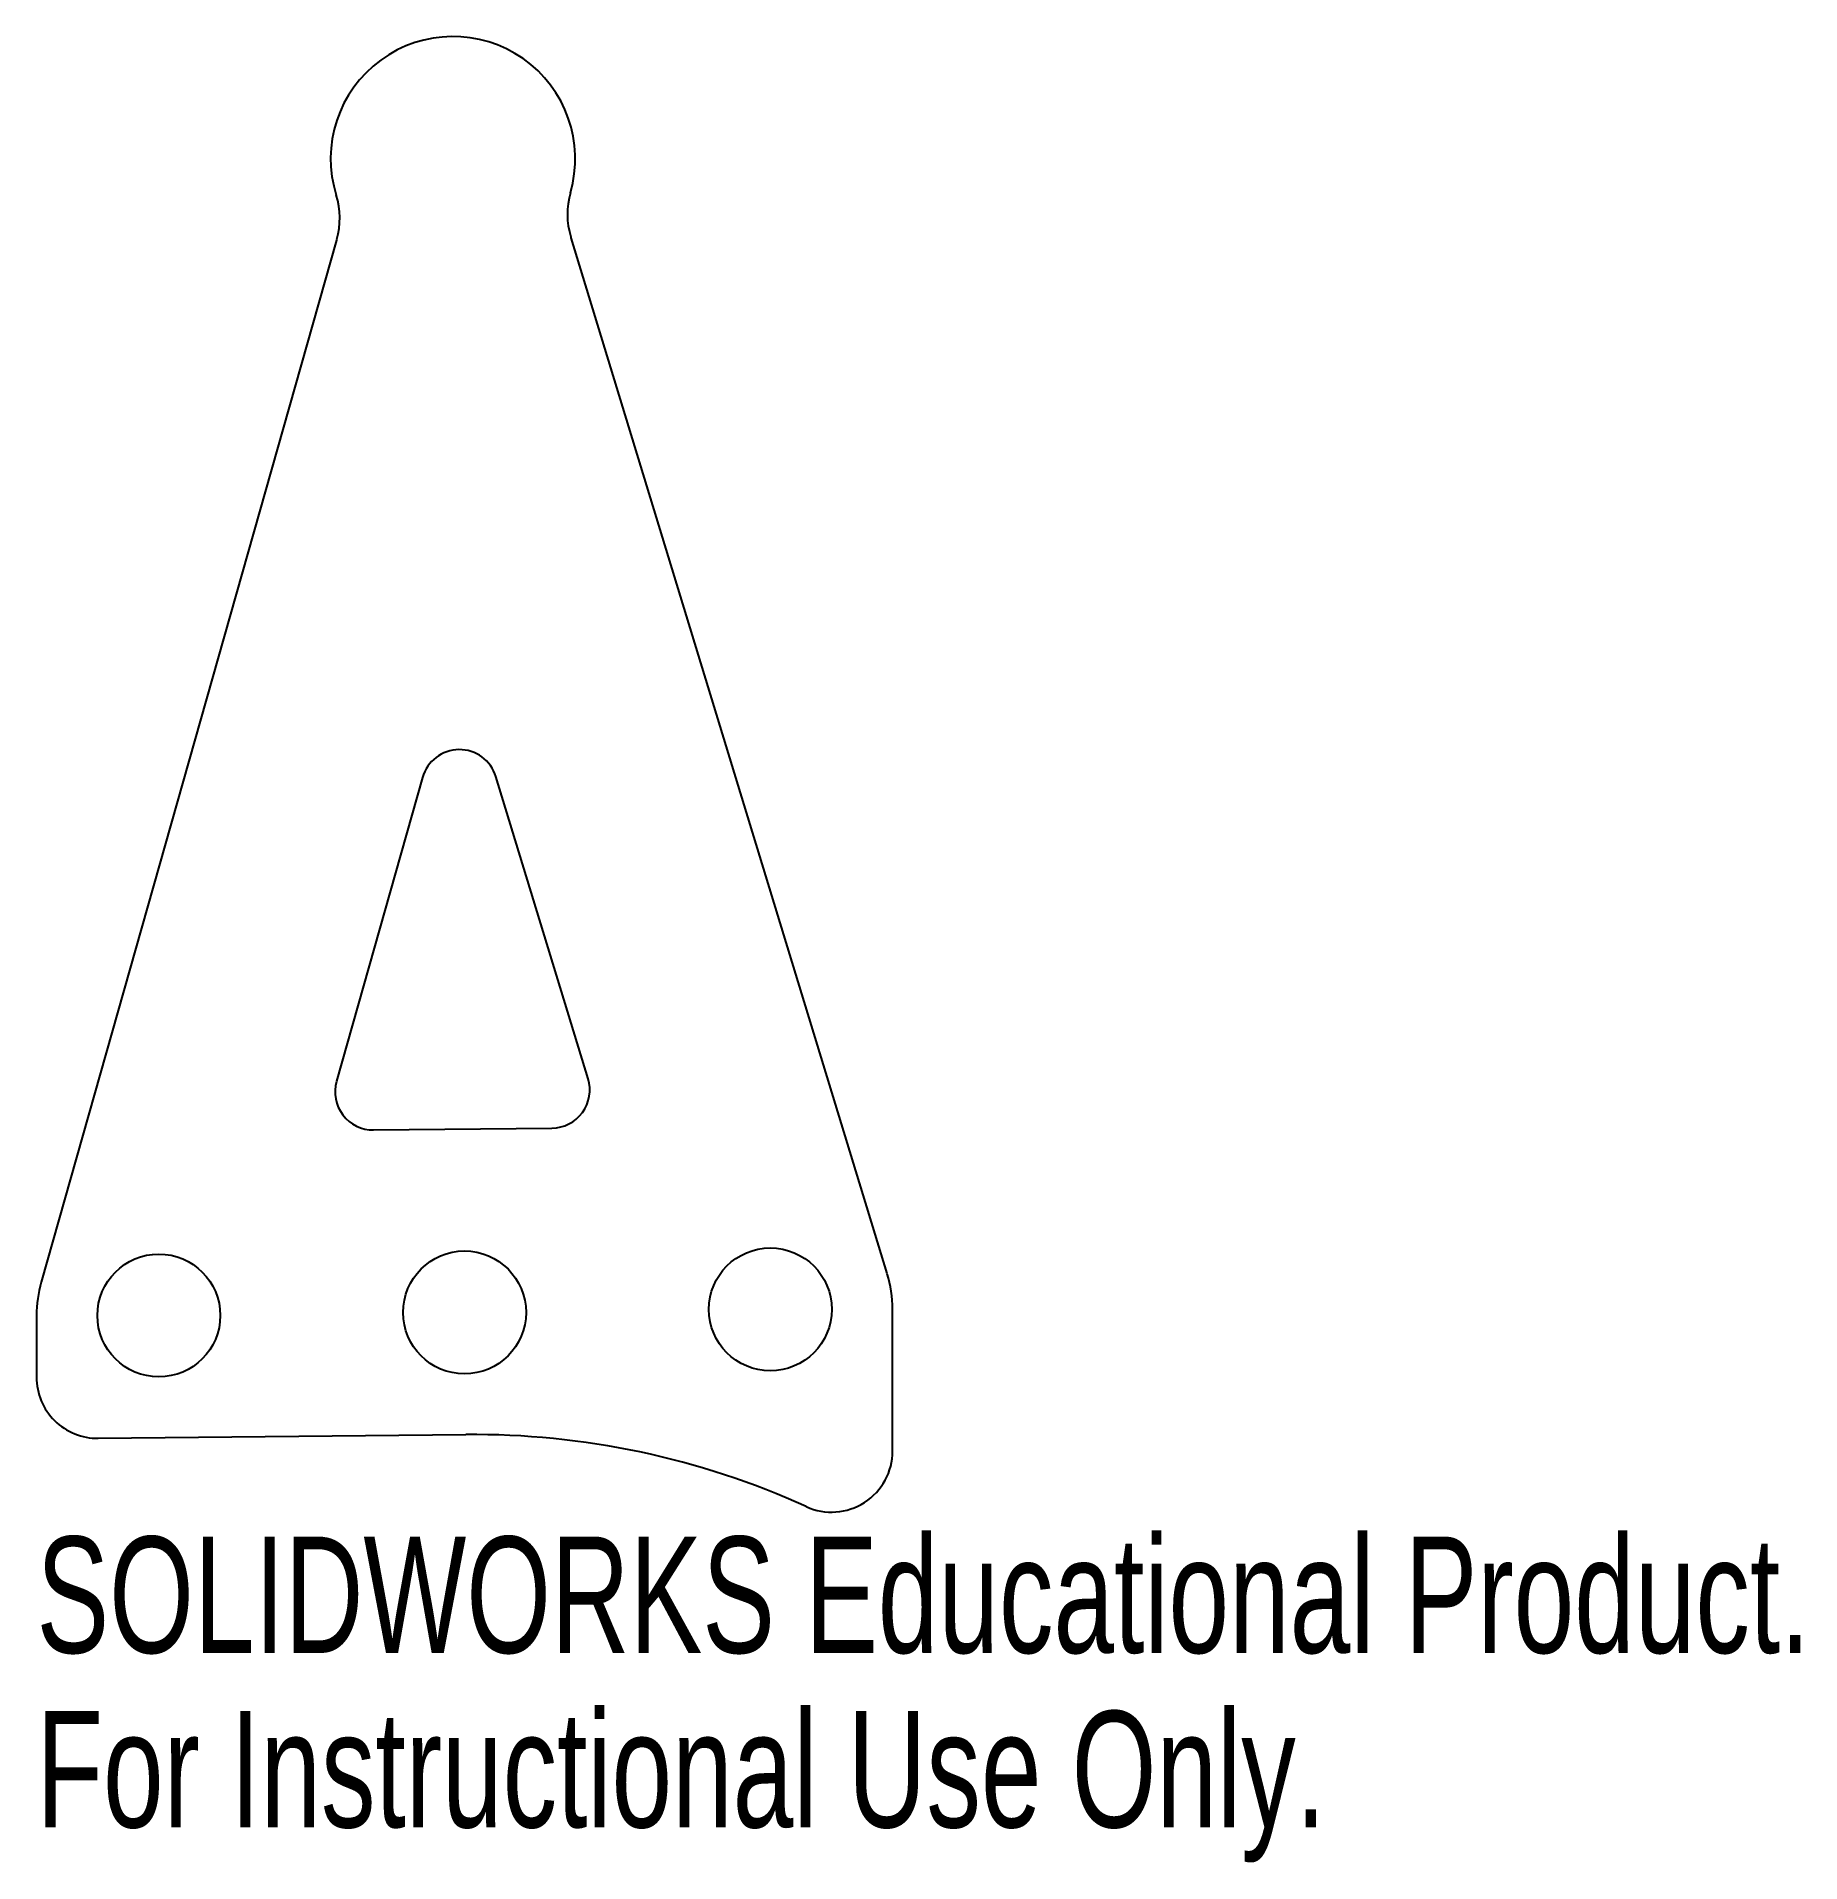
# Model space of a CAD drawing. Header units: inches. Extents: x 8.01 to 10.89, y 0.61 to 3.6.
import ezdxf

# ---------------------------------------------------------------- set-up
doc = ezdxf.new("R2010")
doc.units = ezdxf.units.IN
doc.header["$MEASUREMENT"] = 0
doc.styles.add('SLDTEXTSTYLE0', font='TXT', dxfattribs={"width": 0.7})

msp = doc.modelspace()

# ---------------------------------------------------------------- linework, layer by layer
at = {"color": 7, "linetype": 'Continuous', "lineweight": 25}
for p, q in [((8.4971, 3.2668), (8.0142, 1.5619)), ((9.3979, 1.5758), (8.8809, 3.2707)), ((8.6379, 2.3878), (8.497, 1.8905)), ((8.9086, 1.8946), (8.7578, 2.389)), ((8.5578, 1.8109), (8.8494, 1.8139)), ((8.0066, 1.5074), (8.0066, 1.4064)), ((9.4066, 1.2857), (9.4066, 1.5174)), ((8.1076, 1.3064), (8.7086, 1.3124))]:
    msp.add_line(p, q, dxfattribs=at)
for centre in [(9.2066, 1.5174), (8.2066, 1.5074), (8.7066, 1.5124)]:
    msp.add_circle(centre, 0.1005, dxfattribs=at)
for centre, radius, start, end in [((8.6876, 3.3998), 0.2, 343.8472, 197.3791), ((8.3774, 3.3028), 0.125, 343.8472, 17.3791), ((8.9997, 3.3094), 0.125, 163.8472, 197.3791), ((8.6896, 3.2123), 0.2, 163.8472, 164.1845), ((8.6896, 3.2123), 0.2, 16.9651, 17.3791), ((8.698, 2.3707), 0.0625, 16.9651, 164.1845), ((8.5572, 1.8734), 0.0625, 164.1845, 270.5748), ((8.8488, 1.8764), 0.0625, 270.5748, 16.9651), ((8.2066, 1.5074), 0.2, 164.1845, 180), ((9.2066, 1.5174), 0.2, 0, 16.9651), ((8.1066, 1.4064), 0.1, 180, 270.5748), ((8.7218, 0), 1.3125, 65.5414, 90.5748), ((9.3066, 1.2857), 0.1, 245.5414, 0)]:
    msp.add_arc(centre, radius, start, end, dxfattribs=at)

# ---------------------------------------------------------------- texts
at = {"color": 7, "linetype": 'Continuous', "char_height": 0.1903, "attachment_point": 1, "style": 'SLDTEXTSTYLE0'}
for s, insert in [('SOLIDWORKS Educational Product.', (8.0066, 1.1456)), ('For Instructional Use Only.', (8.0066, 0.8602))]:
    msp.add_mtext(s, dxfattribs=dict(at, insert=insert))

doc.saveas('drawing.dxf')
